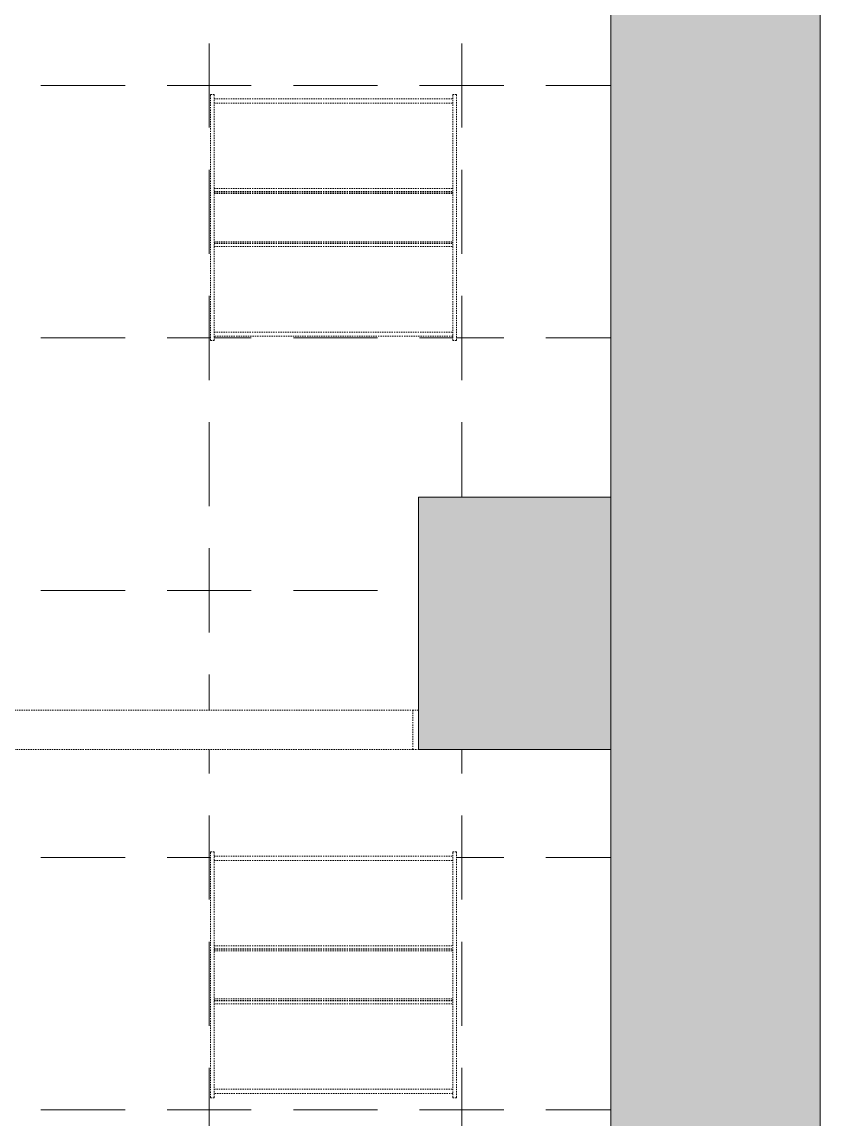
# Model space of a CAD drawing. Header units: inches. Extents: x 741 to 3125, y 9 to 2134.
# Drawn here: x 2723.7 to 2799.6, y 1722.3 to 1826.6 of the extents above; entities that cross this region are included whole.
import ezdxf

# ---------------------------------------------------------------- set-up
doc = ezdxf.new("R2010")
doc.units = ezdxf.units.IN
doc.header["$MEASUREMENT"] = 0
doc.linetypes.add('Demolished', pattern=[0.1875, 0.125, -0.0625])
for name, color, linetype, lineweight in [('A-CLNG', 13, 'Demolished', 9), ('A-CLNG-PATT', 13, 'Demolished', 9), ('A-WALL', 113, 'Continuous', 13), ('A-WALL-PATT', 111, 'Continuous', 13), ('E-LITE-EQPM', 33, 'Demolished', 9), ('I-WALL', 2, 'Continuous', 13)]:
    doc.layers.add(name, color=color, linetype=linetype, lineweight=lineweight)

# ---------------------------------------------------------------- blocks, each defined once
blk = doc.blocks.new('L-Recessed-Axis-Day-Acrylic - 2 x 2-V11-Level XX  RCP DEMO')
at = {"layer": 'E-LITE-EQPM', "color": 7}
for p, q in [((-11.7, 11.7), (-11.34, 11.7)), ((-11.7, 11.64), (-11.7, 11.7)), ((-11.7, 11.7), (-11.7, 11.64)), ((-11.7, 11.64), (-11.7, -11.64)), ((-11.34, 11.64), (-11.34, 11.7)), ((-11.34, 11.7), (-11.34, 11.64)), ((-11.34, -11.64), (-11.34, 11.64)), ((11.34, 11.7), (11.7, 11.7)), ((11.34, 11.64), (11.34, 11.7)), ((11.34, 11.7), (11.34, 11.64)), ((11.34, 11.64), (11.34, -11.64)), ((11.7, 11.64), (11.7, 11.7)), ((11.7, 11.7), (11.7, 11.64)), ((11.7, -11.64), (11.7, 11.64)), ((-11.34, 11.28), (11.34, 11.28)), ((-11.34, 10.88), (11.34, 10.88)), ((-11.34, 2.76), (11.34, 2.76)), ((-11.34, 2.47), (11.34, 2.47)), ((-11.34, 2.43), (11.34, 2.43)), ((-11.34, 2.29), (11.34, 2.29)), ((-11.34, -2.29), (11.34, -2.29)), ((-11.34, -2.43), (11.34, -2.43)), ((-11.34, -2.47), (11.34, -2.47)), ((-11.34, -2.76), (11.34, -2.76)), ((-11.34, -10.88), (11.34, -10.88)), ((11.34, -11.28), (-11.34, -11.28)), ((-11.7, -11.64), (-11.7, -11.7)), ((-11.7, -11.7), (-11.7, -11.64)), ((-11.34, -11.7), (-11.7, -11.7)), ((-11.34, -11.64), (-11.34, -11.7)), ((-11.34, -11.7), (-11.34, -11.64)), ((11.34, -11.64), (11.34, -11.7)), ((11.34, -11.7), (11.34, -11.64)), ((11.7, -11.7), (11.34, -11.7)), ((11.7, -11.64), (11.7, -11.7)), ((11.7, -11.7), (11.7, -11.64))]:
    blk.add_line(p, q, dxfattribs=at)

msp = doc.modelspace()

# ---------------------------------------------------------------- hatches: boundary and pattern name
at = {"layer": 'A-CLNG-PATT', "lineweight": 13}
h = msp.add_hatch(dxfattribs=at)
h.set_pattern_fill('FP_15', color=10, style=0, pattern_type=2)
h.set_pattern_definition([(270, (2717.501, 1844.542), (-24, -24), [4, -4, 8, -4, -4]), (270, (2717.501, 1844.542), (-24, -24), [-20, 4, 0]), (180, (2717.501, 1844.542), (-24, 24), [4, -4, 8, -4, -4]), (180, (2717.501, 1844.542), (-24, 24), [-20, 4, 0])])
h.paths.add_polyline_path([(2655.28, 1761.17), (2761.41, 1761.17), (2761.41, 1781.42), (2779.72, 1781.42), (2779.72, 1925.37), (2763.41, 1925.37), (2763.41, 1927.92), (2655.28, 1927.92), (2655.28, 1805.46), (2656.03, 1805.46), (2656.03, 1769.21), (2692.03, 1769.21), (2692.03, 1767.83), (2656.03, 1767.83), (2656.03, 1766.21), (2655.28, 1766.21), (2655.28, 1764.4)], flags=0)
h.paths.add_polyline_path([(2765.03, 1796.37), (2764.67, 1796.37), (2764.67, 1796.73), (2741.99, 1796.73), (2741.99, 1796.37), (2741.63, 1796.37), (2741.63, 1819.65), (2741.99, 1819.65), (2741.99, 1819.29), (2764.67, 1819.29), (2764.67, 1819.65), (2765.03, 1819.65), (2765.03, 1796.78)], flags=0)
h.paths.add_polyline_path([(2669.63, 1796.37), (2669.63, 1819.65), (2669.99, 1819.65), (2669.99, 1819.29), (2692.67, 1819.29), (2692.67, 1819.65), (2693.03, 1819.65), (2693.03, 1796.37), (2692.67, 1796.37), (2692.67, 1796.73), (2669.99, 1796.73), (2669.99, 1796.37)], flags=0)
h.paths.add_polyline_path([(2741.99, 1805.25), (2764.67, 1805.25), (2764.67, 1805.54), (2741.99, 1805.54)], flags=0)
h.paths.add_polyline_path([(2669.99, 1805.25), (2692.67, 1805.25), (2692.67, 1805.54), (2669.99, 1805.54)], flags=0)
h.paths.add_polyline_path([(2764.67, 1810.49), (2764.67, 1810.77), (2741.99, 1810.77), (2741.99, 1810.49), (2753.29, 1810.49)], flags=0)
h.paths.add_polyline_path([(2692.44, 1810.49), (2692.67, 1810.49), (2692.67, 1810.77), (2669.99, 1810.77), (2669.99, 1810.49), (2680.27, 1810.49)], flags=0)
h.paths.add_polyline_path([(2741.63, 1892.37), (2741.63, 1915.65), (2741.99, 1915.65), (2741.99, 1915.29), (2764.67, 1915.29), (2764.67, 1915.65), (2765.03, 1915.65), (2765.03, 1892.37), (2764.67, 1892.37), (2764.67, 1892.73), (2741.99, 1892.73), (2741.99, 1892.37)], flags=0)
h.paths.add_polyline_path([(2669.99, 1892.37), (2669.63, 1892.37), (2669.63, 1915.65), (2669.99, 1915.65), (2669.99, 1915.29), (2692.67, 1915.29), (2692.67, 1915.65), (2693.03, 1915.65), (2693.03, 1892.37), (2692.67, 1892.37), (2692.67, 1892.73), (2669.99, 1892.73)], flags=0)
h.paths.add_polyline_path([(2764.67, 1901.25), (2764.67, 1901.54), (2741.99, 1901.54), (2741.99, 1901.25), (2753.29, 1901.25)], flags=0)
h.paths.add_polyline_path([(2692.44, 1901.25), (2692.67, 1901.25), (2692.67, 1901.54), (2669.99, 1901.54), (2669.99, 1901.25), (2680.27, 1901.25)], flags=0)
h.paths.add_polyline_path([(2741.99, 1906.49), (2764.67, 1906.49), (2764.67, 1906.77), (2741.99, 1906.77)], flags=0)
h.paths.add_polyline_path([(2669.99, 1906.49), (2692.67, 1906.49), (2692.67, 1906.77), (2669.99, 1906.77)], flags=0)
h = msp.add_hatch(dxfattribs=at)
h.set_pattern_fill('FP_14', color=10, style=0, pattern_type=2)
h.set_pattern_definition([(270, (2717.501, 1675.132), (-24, -24), [4, -4, 8, -4, -4]), (270, (2717.501, 1675.132), (-24, -24), [-20, 4, 0]), (180, (2717.501, 1675.132), (-24, 24), [4, -4, 8, -4, -4]), (180, (2717.501, 1675.132), (-24, 24), [-20, 4, 0])])
h.paths.add_polyline_path([(2655.28, 1592.85), (2763.41, 1592.85), (2763.41, 1610.92), (2779.72, 1610.92), (2779.72, 1757.42), (2655.28, 1757.42), (2655.28, 1634.6), (2656.03, 1634.6), (2656.03, 1598.35), (2692.03, 1598.35), (2692.03, 1596.97), (2656.03, 1596.97), (2656.03, 1595.35), (2655.28, 1595.35), (2655.28, 1593.2)], flags=0)
h.paths.add_polyline_path([(2741.63, 1628.37), (2741.63, 1651.65), (2741.99, 1651.65), (2741.99, 1651.29), (2764.67, 1651.29), (2764.67, 1651.65), (2765.03, 1651.65), (2765.03, 1628.37), (2764.67, 1628.37), (2764.67, 1628.73), (2741.99, 1628.73), (2741.99, 1628.37)], flags=0)
h.paths.add_polyline_path([(2669.63, 1628.37), (2669.63, 1651.65), (2669.99, 1651.65), (2669.99, 1651.29), (2692.67, 1651.29), (2692.67, 1651.65), (2693.03, 1651.65), (2693.03, 1628.37), (2692.67, 1628.37), (2692.67, 1628.73), (2669.99, 1628.73), (2669.99, 1628.37)], flags=0)
h.paths.add_polyline_path([(2741.99, 1637.25), (2764.67, 1637.25), (2764.67, 1637.54), (2741.99, 1637.54)], flags=0)
h.paths.add_polyline_path([(2692.44, 1637.25), (2692.67, 1637.25), (2692.67, 1637.54), (2669.99, 1637.54), (2669.99, 1637.25)], flags=0)
h.paths.add_polyline_path([(2764.67, 1642.49), (2764.67, 1642.77), (2741.99, 1642.77), (2741.99, 1642.49)], flags=0)
h.paths.add_polyline_path([(2692.67, 1642.49), (2692.67, 1642.77), (2669.99, 1642.77), (2669.99, 1642.49), (2692.44, 1642.49)], flags=0)
h.paths.add_polyline_path([(2741.99, 1724.37), (2741.63, 1724.37), (2741.63, 1747.65), (2741.99, 1747.65), (2741.99, 1747.29), (2764.67, 1747.29), (2764.67, 1747.65), (2765.03, 1747.65), (2765.03, 1724.37), (2764.67, 1724.37), (2764.67, 1724.73), (2741.99, 1724.73)], flags=0)
h.paths.add_polyline_path([(2692.67, 1724.37), (2692.67, 1724.73), (2669.99, 1724.73), (2669.99, 1724.37), (2669.63, 1724.37), (2669.63, 1747.65), (2669.99, 1747.65), (2669.99, 1747.29), (2692.67, 1747.29), (2692.67, 1747.65), (2693.03, 1747.65), (2693.03, 1724.37)], flags=0)
h.paths.add_polyline_path([(2764.67, 1733.25), (2764.67, 1733.54), (2741.99, 1733.54), (2741.99, 1733.25), (2753.29, 1733.25)], flags=0)
h.paths.add_polyline_path([(2669.99, 1733.25), (2692.67, 1733.25), (2692.67, 1733.54), (2669.99, 1733.54)], flags=0)
h.paths.add_polyline_path([(2764.67, 1738.49), (2764.67, 1738.77), (2741.99, 1738.77), (2741.99, 1738.49), (2753.29, 1738.49)], flags=0)
h.paths.add_polyline_path([(2669.99, 1738.49), (2692.67, 1738.49), (2692.67, 1738.77), (2669.99, 1738.77)], flags=0)
at = {"layer": 'A-WALL'}
msp.add_hatch(color=250, dxfattribs=at).paths.add_polyline_path([(2779.72, 1757.42), (2779.72, 1781.42), (2761.41, 1781.42), (2761.41, 1757.42), (2765.46, 1757.42)], flags=0)
at = {"layer": 'A-WALL-PATT', "lineweight": 9}
msp.add_hatch(color=7, dxfattribs=at).paths.add_polyline_path([(2789.41, 1082.48), (2799.6, 1082.48), (2799.6, 2095.92), (2779.72, 2095.92), (2779.72, 1082.48)], flags=0)

# ---------------------------------------------------------------- linework, layer by layer
at = {"layer": 'A-CLNG', "color": 7}
for p, q in [((2761.41, 1761.17), (2760.89, 1761.17)), ((2760.89, 1757.42), (2761.41, 1757.42))]:
    msp.add_line(p, q, dxfattribs=at)
at = {"layer": 'A-WALL', "color": 8, "lineweight": 20}
for p, q in [((2799.6, 2095.92), (2799.6, 1103)), ((2779.72, 1781.42), (2779.72, 1925.37)), ((2761.41, 1781.42), (2779.72, 1781.42)), ((2761.41, 1757.42), (2761.41, 1781.42)), ((2779.72, 1757.42), (2761.41, 1757.42)), ((2779.72, 1610.92), (2779.72, 1757.42))]:
    msp.add_line(p, q, dxfattribs=at)
at = {"layer": 'A-WALL', "lineweight": 9}
msp.add_line((2779.72, 1781.42), (2779.72, 1757.42), dxfattribs=at)
at = {"layer": 'I-WALL', "color": 250, "linetype": 'Demolished', "lineweight": 20}
for p, q in [((2655.28, 1761.17), (2760.89, 1761.17)), ((2760.89, 1761.17), (2760.89, 1757.42)), ((2760.89, 1757.42), (2655.28, 1757.42))]:
    msp.add_line(p, q, dxfattribs=at)

# ---------------------------------------------------------------- block references
at = {"layer": 'E-LITE-EQPM', "color": 7}
for p in [(2753.33, 1808.01), (2753.33, 1736.01)]:
    msp.add_blockref('L-Recessed-Axis-Day-Acrylic - 2 x 2-V11-Level XX  RCP DEMO', p, dxfattribs=at)

doc.saveas('drawing.dxf')
